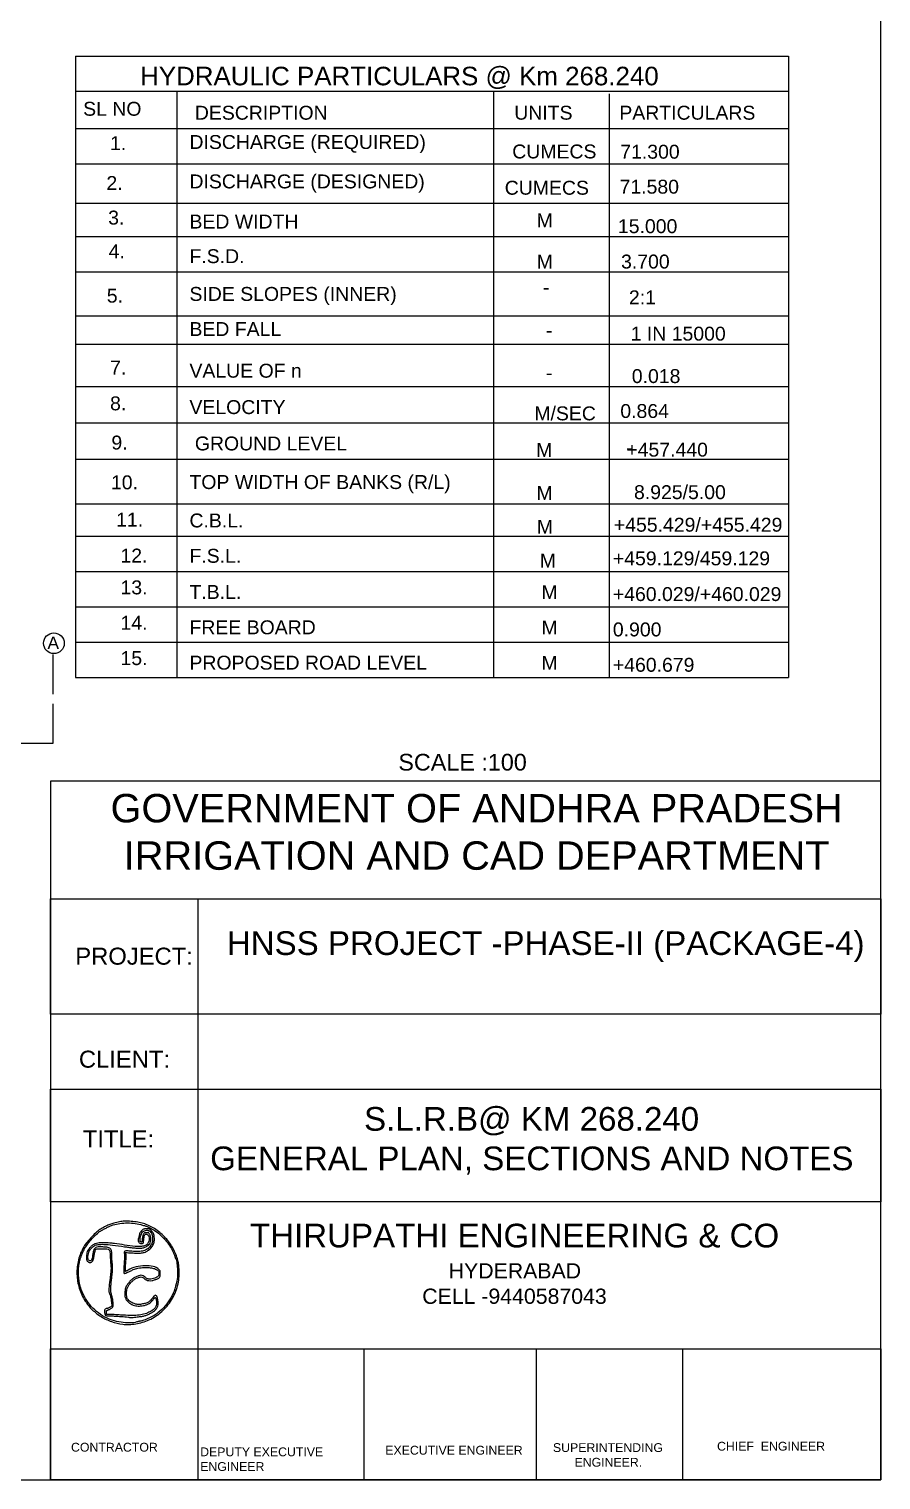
# Model space of a CAD drawing. Header units: millimetres. Extents: x 5124 to 3334266, y 2311 to 45966843.
# Drawn here: x 3321362 to 3334266, y 45925836 to 45947802 of the extents above; entities that cross this region are included whole.
import ezdxf

# ---------------------------------------------------------------- set-up
doc = ezdxf.new("R2010")
doc.units = ezdxf.units.MM
doc.header["$MEASUREMENT"] = 0
doc.linetypes.add('ACAD_ISO02W100', pattern=[15, 12, -3])
doc.layers.add('DRAWING', color=7, linetype='Continuous')
doc.layers.add('TEXT', color=7, linetype='Continuous')
doc.styles.get("Standard").update_dxf_attribs({"font": 'arial.ttf', "height": 150})

msp = doc.modelspace()

# ---------------------------------------------------------------- linework, layer by layer
for points in [[(3322733, 45929744.4, 0.011371), (3322647.6, 45929723.8, 0.02579), (3322584.3, 45929703.4, 0.027062), (3322525.3, 45929677.3, 0.013799), (3322454.1, 45929638.5, 0.049276), (3322389.9, 45929592.2, 0.020623), (3322312.8, 45929518.3, 0.020736), (3322240.6, 45929436.6, 0.039557), (3322190.9, 45929364.5, 0.070595), (3322111.4, 45929167.1, 0.067578), (3322088.2, 45928952.4, 0.067285), (3322123.2, 45928738.5, 0.06891), (3322213.7, 45928543.4, 0.057705), (3322320, 45928413.7, 0.054334), (3322455.2, 45928308.8, 0.05355), (3322611.8, 45928234.2, 0.052844), (3322781.3, 45928194.2, 0.040381), (3322876.8, 45928189.8, 0.03202), (3322979.5, 45928200.1, 0.031364), (3323082.6, 45928223.7, 0.03411), (3323178.9, 45928259.6, 0.075635), (3323371.9, 45928384.9, 0.073326), (3323521.2, 45928563.1, 0.073591), (3323612.3, 45928776.2, 0.077104), (3323635.9, 45929003.1, 0.004861), (3323632.1, 45929066.1, 0.019003), (3323627.8, 45929104.9, 0.02286), (3323621.1, 45929139.6, 0.009468), (3323609, 45929185.8, 0.065489), (3323534.3, 45929359.5, 0.057691), (3323414.6, 45929516.3, 0.058022), (3323262.9, 45929640.8, 0.068022), (3323094.4, 45929719.3, 0.035725), (3323009.5, 45929739.1, 0.021943), (3322907.4, 45929750.7, 0.021989), (3322808.1, 45929753.2, 0.048915)], [(3323053.8, 45929702.7, -0.010053), (3323109.4, 45929686.7, -0.02116), (3323151.8, 45929671.7, -0.022523), (3323191, 45929653.7, -0.013074), (3323236.5, 45929628.9, -0.040153), (3323321.5, 45929569.9, -0.032263), (3323402.9, 45929493.9, -0.031944), (3323474.7, 45929407.1, -0.036921), (3323531.1, 45929315.8, -0.012801), (3323550.2, 45929276.6, -0.018323), (3323565, 45929240.9, -0.011926), (3323575.2, 45929211.2, -0.421559), (3323572.1, 45929205.4, 0.438354), (3323571.6, 45929204.4, 0.035377), (3323572.9, 45929201.5, 0.030088), (3323575.4, 45929197.6, 0.016409), (3323578.8, 45929193.2, -0.136522), (3323595.5, 45929155.8, -0.015322), (3323606.6, 45929062.4, -0.019775), (3323611.4, 45928962.3, -0.035566), (3323606.3, 45928880.2, -0.046854), (3323572, 45928731.8, -0.049001), (3323510.9, 45928594.8, -0.049074), (3323424.5, 45928472.4, -0.047266), (3323314.9, 45928367.5, -0.036649), (3323255.7, 45928327.4, -0.020541), (3323178.7, 45928287.2, -0.020402), (3323101.1, 45928254.5, -0.050634), (3323041.6, 45928238.8, 0.011096), (3323030.5, 45928236.8, 0.006376), (3323017.2, 45928233.9, 0.006368), (3323004, 45928230.7, 0.010561), (3322992.9, 45928227.6, -0.075797), (3322890.2, 45928212.8, -0.036256), (3322757, 45928223.7, -0.035773), (3322621.5, 45928254.7, -0.053967), (3322510.3, 45928302.3, -0.043816), (3322384.5, 45928388.4, -0.050353), (3322281.9, 45928491.6, -0.04992), (3322201.4, 45928613.9, -0.041857), (3322141, 45928757.2, -0.041799), (3322123.3, 45928832.3, -0.022952), (3322113.6, 45928926.4, -0.022835), (3322112.6, 45929022.6, -0.036198), (3322121.4, 45929104.5, -0.027029), (3322138.5, 45929176, -0.021589), (3322164.3, 45929251, -0.021847), (3322195.9, 45929322.3, -0.030803), (3322230.6, 45929382.5, -0.030973), (3322273, 45929438.6, -0.014365), (3322334.5, 45929506.3, -0.013732), (3322397.6, 45929568.4, -0.048124), (3322442.8, 45929603, -0.015617), (3322478.8, 45929624, -0.006514), (3322528.7, 45929650, -0.006284), (3322578.1, 45929674.3, -0.02113), (3322611.2, 45929688.4, -0.047647), (3322710.7, 45929715.3, -0.034153), (3322825.4, 45929726.8, -0.033468), (3322943.6, 45929722.7, -0.039389)], [(3323098.4, 45929632.8, 0.079905), (3323078, 45929620.1, 0.042826), (3323057.3, 45929598.9, 0.042991), (3323040.9, 45929574.9, 0.097401), (3323034, 45929554.1, -0.017144), (3323032.2, 45929542.5, -0.007361), (3323028.9, 45929527, -0.007273), (3323024.9, 45929510.7, -0.009527), (3323020.8, 45929495.9, 0.057314), (3323015.6, 45929466.8, 0.105744), (3323019.1, 45929443.2, 0.129803), (3323031.2, 45929426.2, 0.112787), (3323050.7, 45929416.3, 0.089359), (3323073.8, 45929414.7, 0.205539), (3323088.7, 45929423.2, 0.119945), (3323097.8, 45929444.1, 0.023277), (3323103, 45929485.2, -0.017196), (3323107.8, 45929527.4, -0.101894), (3323115.4, 45929548.1, -0.209902), (3323127.8, 45929556.6, -0.109281), (3323146.8, 45929556.1, -0.199104), (3323170.8, 45929538.3, -0.104543), (3323183, 45929502.6, -0.087788), (3323180.7, 45929459.1, -0.092435), (3323163.6, 45929419.8, -0.140361), (3323123.8, 45929386.6, -0.085225), (3323063.9, 45929371.6, -0.045138), (3322969.7, 45929372.9, -0.010085), (3322810.2, 45929392.9, 0.001129), (3322655.5, 45929415.1, 0.010475), (3322588.4, 45929423.1, 0.019654), (3322537.6, 45929426.1, 0.009807), (3322473.2, 45929426.1, 0.021045), (3322405.2, 45929421.9, 0.064199), (3322360.3, 45929411.3, 0.07759), (3322324.4, 45929391, 0.04157), (3322287.1, 45929356, 0.033858), (3322261.5, 45929323.5, 0.055821), (3322245.1, 45929292.6, 0.056084), (3322236, 45929259, 0.03454), (3322232.6, 45929218, 0.036481), (3322235, 45929176.8, 0.103396), (3322244.5, 45929149.8, 0.148662), (3322261.6, 45929134.5, 0.109578), (3322286.5, 45929129, 0.120124), (3322311, 45929135, 0.145), (3322328, 45929151.3, 0.076305), (3322340.2, 45929183.3, 0.015923), (3322351, 45929242.6, -0.009484), (3322355.9, 45929272, -0.012925), (3322361.6, 45929298.3, -0.009784), (3322367.3, 45929319.8, -0.12767), (3322371.4, 45929326.8, -0.187867), (3322387.5, 45929333.9, -0.006627), (3322456.6, 45929336, -0.01166), (3322523.6, 45929335.5, -0.060862), (3322560, 45929329.9, -0.161099), (3322575.1, 45929319.8, -0.110854), (3322583.9, 45929300.9, -0.037878), (3322589.2, 45929264, -0.003666), (3322594.5, 45929173.7, 0.004284), (3322596.4, 45929140.7, 0.004704), (3322598.9, 45929108.8, 0.004401), (3322601.5, 45929081.5, 0.023561), (3322603.8, 45929066.8, -0.066487), (3322605.5, 45929040.7, -0.007257), (3322600.6, 45928980.5, -0.006419), (3322591, 45928893, -0.001903), (3322574.2, 45928759.6, 0.0101), (3322569.9, 45928720, 0.046767), (3322570, 45928697, 0.054451), (3322574.4, 45928676.1, 0.016832), (3322585.4, 45928645.9, -0.025497), (3322593.9, 45928621.2, -0.017703), (3322601.1, 45928592.6, -0.016989), (3322606.5, 45928562.1, -0.017395), (3322609.8, 45928531.5), (3322614.6, 45928465.8), (3322583.4, 45928448.2, -0.015536), (3322570.5, 45928441.5, -0.017122), (3322557.7, 45928435.9, -0.016739), (3322546.4, 45928431.8, -0.078777), (3322539.7, 45928430.7, 0.131176), (3322523.3, 45928426.3, 0.136592), (3322511.7, 45928414.5, 0.106124), (3322505.9, 45928395.6, 0.058162), (3322506.7, 45928371.3, 0.016688), (3322509.2, 45928357.7, 0.019181), (3322512.5, 45928344.9, 0.018627), (3322516.1, 45928334.4, 0.096084), (3322519.4, 45928329.2, 0.155202), (3322525.1, 45928326, 0.015688), (3322540.7, 45928323.3, 0.01847), (3322559.9, 45928321.2, 0.013691), (3322581.3, 45928320.4, -0.011921), (3322653.7, 45928317.7, -0.00413), (3322758.1, 45928310.5, -0.001098), (3322868.7, 45928301.6, -0.118504), (3322882.8, 45928297, 0.16291), (3322898.9, 45928293.2, 0.003581), (3322979.7, 45928301.3, 0.008625), (3323057.4, 45928311, 0.028406), (3323107.9, 45928321.1, 0.032579), (3323155.8, 45928337, 0.025466), (3323205.4, 45928360.1, 0.026004), (3323249.1, 45928386.2, 0.061344), (3323277.7, 45928411, 0.068447), (3323302.9, 45928447.9, 0.076262), (3323316, 45928489, 0.067476), (3323317.1, 45928536.2, 0.040065), (3323306.3, 45928591.5, 0.044341), (3323296.3, 45928617.9, 0.167899), (3323284, 45928630.3, 0.248042), (3323270, 45928629.8, 0.093969), (3323254.6, 45928616.8, -0.014529), (3323205.8, 45928559.8, -0.059632), (3323171.6, 45928530, -0.07471), (3323135.2, 45928512.6, -0.031322), (3323082.2, 45928500, -0.011719), (3323048.4, 45928494.9, -0.030157), (3323023.8, 45928493.3, -0.035481), (3323001.6, 45928494.8, -0.022756), (3322976.1, 45928499.5, -0.041651), (3322936.8, 45928512.2, -0.044873), (3322901.1, 45928531, -0.048687), (3322872.2, 45928553.9, -0.078972), (3322853.5, 45928578.9, -0.088886), (3322842, 45928614.7, -0.038681), (3322839.3, 45928664.9, -0.038538), (3322844.4, 45928716.3, -0.068656), (3322857.5, 45928756.7, -0.047822), (3322881.2, 45928795.7, -0.035478), (3322914.2, 45928833.9, -0.035754), (3322951.9, 45928866.6, -0.052131), (3322989.6, 45928889.2, -0.030465), (3323029.7, 45928904.9, -0.089851), (3323058.9, 45928908.9, -0.11423), (3323083.5, 45928902, -0.067663), (3323108.1, 45928883.9, 0.096235), (3323139.4, 45928863.5, 0.073317), (3323179.2, 45928853.8, 0.064558), (3323224.9, 45928855.4, 0.048869), (3323273.5, 45928868.4, 0.015923), (3323318.3, 45928887, 0.109612), (3323337.3, 45928901.2, 0.141247), (3323346.2, 45928920.4, 0.03256), (3323349.2, 45928956.4, 0.013265), (3323349, 45928984.4, 0.061516), (3323346.5, 45929000.4, 0.091027), (3323340.7, 45929012, 0.050414), (3323329.8, 45929023.8, 0.128873), (3323244.3, 45929067.3, 0.05989), (3323119.5, 45929079, 0.055893), (3322983.1, 45929060.2, 0.065288), (3322861.8, 45929011.9, -0.008116), (3322847.1, 45929004, -0.012981), (3322834.2, 45928997.7, -0.006773), (3322823.5, 45928993, -0.304845), (3322821.2, 45928993.5, -0.211798), (3322820.2, 45928996.1, -0.000838), (3322821.8, 45929028.3, -0.003985), (3322824.1, 45929065.1, -0.002472), (3322827.3, 45929108.2, 0.004385), (3322830.4, 45929153.3, 0.005065), (3322832.6, 45929196.4, 0.004554), (3322833.8, 45929232.9, 0.029433), (3322833.1, 45929251.3), (3322830.1, 45929282.5), (3322866.8, 45929276.8, 0.022308), (3322886.9, 45929274.6, 0.005402), (3322920.2, 45929272.8, 0.005531), (3322958.5, 45929271.6, 0.005473), (3322996.9, 45929271.2, 0.006594), (3323051.3, 45929272, 0.031106), (3323082.4, 45929274.8, 0.045299), (3323107.1, 45929280.9, 0.025886), (3323135.6, 45929292.5, 0.074598), (3323188.7, 45929327.7, 0.070434), (3323230.4, 45929377.7, 0.07263), (3323255.6, 45929435.6, 0.089071), (3323260.8, 45929494.4, 0.01957), (3323255.2, 45929536.8, 0.056074), (3323247, 45929565.3, 0.065261), (3323233.5, 45929588.8, 0.034277), (3323211.1, 45929614.2, 0.027009), (3323195.8, 45929627.8, 0.068734), (3323182.9, 45929635.4, 0.07176), (3323168.9, 45929639.1, 0.031521), (3323149.6, 45929640, 0.016443), (3323135, 45929639.3, 0.015199), (3323120.2, 45929637.7, 0.015395), (3323107, 45929635.4, 0.04795)], [(3323184.9, 45929606, -0.056619), (3323207.7, 45929582.8, -0.070112), (3323222.8, 45929556.5, -0.063176), (3323231.1, 45929524.9, -0.036102), (3323233.3, 45929485.4, -0.026103), (3323230.6, 45929445.1, -0.05922), (3323223.4, 45929415.5, -0.061276), (3323209.6, 45929389, -0.029698), (3323186.2, 45929358.8, -0.094532), (3323140.3, 45929323, -0.069609), (3323079.3, 45929301.8, -0.05177), (3322998.7, 45929294.3, -0.023109), (3322892.1, 45929300.4, 0.014899), (3322838.9, 45929304.3, 0.124815), (3322815.5, 45929299.4, 0.252886), (3322805.6, 45929285.6, 0.073732), (3322806.2, 45929258.6, -0.042717), (3322807.7, 45929240.1, -0.005288), (3322807.1, 45929199.7, -0.006212), (3322805.4, 45929151.6, -0.005103), (3322802.3, 45929100.3, 0.004606), (3322798.9, 45929044.9, 0.010714), (3322797.7, 45929003.4, 0.007341), (3322797.9, 45928971.9, 0.193504), (3322801.1, 45928964.3, 0.272952), (3322808, 45928962.5, 0.017404), (3322828.7, 45928969.2, 0.018882), (3322856.4, 45928980.6, 0.007944), (3322892.8, 45928997.7, -0.00991), (3322941.9, 45929020.7, -0.029968), (3322976.6, 45929033.7, -0.03192), (3323011.3, 45929042, -0.012489), (3323060, 45929049.1, -0.031624), (3323142.7, 45929053.8, -0.042774), (3323217.2, 45929047, -0.049658), (3323278.1, 45929029.7, -0.102801), (3323319.3, 45929002.7, -0.146745), (3323327.3, 45928987.9, -0.055372), (3323329.4, 45928964.2, -0.054274), (3323326.3, 45928939.4, -0.094139), (3323317.8, 45928920.5, -0.119575), (3323299.7, 45928904.6, -0.039208), (3323267, 45928890.6, -0.03788), (3323228.3, 45928880.6, -0.043914), (3323190.4, 45928877.3, -0.027336), (3323168.3, 45928878.5, -0.068469), (3323152.6, 45928882.4, -0.065144), (3323138.2, 45928890.6, -0.022939), (3323119.8, 45928905.7, 0.07041), (3323088.6, 45928926.8, 0.111511), (3323057.4, 45928934.1, 0.08847), (3323020.9, 45928928, 0.032101), (3322972.6, 45928907.1, 0.049567), (3322931.5, 45928880.7, 0.035227), (3322891, 45928843.7, 0.034846), (3322855.6, 45928800.8, 0.044392), (3322829.6, 45928756.7, 0.072348), (3322819.7, 45928724.3, 0.020236), (3322813.7, 45928671.6, 0.012952), (3322811.2, 45928618.7, 0.265664), (3322818.5, 45928605.1, -0.115377), (3322821.6, 45928602.1, -0.049412), (3322824.1, 45928597, -0.04534), (3322825.8, 45928590.7, -0.044785), (3322826.4, 45928584.2, 0.179828), (3322834.6, 45928562.1, 0.032309), (3322865.8, 45928530.3, 0.035345), (3322903.7, 45928501, 0.067561), (3322938.2, 45928484.2, 0.028537), (3322978.1, 45928473.5, 0.039847), (3323014.8, 45928468.9, 0.038236), (3323052.9, 45928470.1, 0.023572), (3323097.2, 45928477, 0.033201), (3323142.8, 45928489.5, 0.052304), (3323179.5, 45928506.8, 0.054197), (3323211, 45928530.7, 0.038969), (3323240.5, 45928563.6, -0.007998), (3323251.8, 45928577.8, -0.011914), (3323262.1, 45928589.8, -0.007046), (3323271.1, 45928599.5, -0.189724), (3323274.2, 45928600.9, -0.31512), (3323276.7, 45928599.4, -0.012989), (3323280.8, 45928589.1, -0.018519), (3323285.2, 45928576, -0.0116), (3323289.3, 45928560.3, -0.076654), (3323294.2, 45928501.5, -0.116551), (3323279, 45928452.7, -0.101292), (3323241.4, 45928411.3, -0.047771), (3323179.1, 45928374.2, -0.047916), (3323098.4, 45928345.2, -0.038807), (3323007.7, 45928329.4, -0.030246), (3322896.1, 45928325.6, -0.013533), (3322749.3, 45928333.4, 0.003397), (3322702, 45928336.9, 0.003258), (3322654.1, 45928339.8, 0.003226), (3322611.8, 45928341.8, 0.011736), (3322584.9, 45928342.2), (3322534.1, 45928341.9), (3322534.1, 45928366), (3322534.1, 45928384.8), (3322534.1, 45928396.2, -0.255878), (3322535.7, 45928399.1, -0.021331), (3322543.4, 45928403.6, -0.024284), (3322553.7, 45928408.4, -0.016153), (3322565.9, 45928412.9, 0.029102), (3322579.6, 45928418.3, 0.019825), (3322594.5, 45928426.1, 0.020023), (3322608.3, 45928434.7, 0.037497), (3322618.6, 45928442.9, 0.047773), (3322630.5, 45928456.2, 0.109676), (3322635.9, 45928468.5, 0.059805), (3322637.3, 45928486.2, 0.007063), (3322635, 45928525.7, 0.017193), (3322632, 45928553.5, 0.01193), (3322626.9, 45928584.6, 0.012048), (3322620.4, 45928614.4, 0.024163), (3322613.7, 45928637.4, -0.021994), (3322605.1, 45928666.4, -0.038871), (3322600.9, 45928691, -0.030789), (3322600.1, 45928719.5, -0.009072), (3322602.4, 45928763.3, -0.001709), (3322604.7, 45928794.7, -0.001884), (3322607.1, 45928825.1, -0.001751), (3322609.4, 45928851.1, -0.009616), (3322611, 45928865.1, 0.002783), (3322623.7, 45928967.2, 0.015642), (3322628.5, 45929022, 0.027419), (3322628.5, 45929061.8, 0.025052), (3322624.3, 45929102.7, -0.013359), (3322620.8, 45929129.7, -0.007032), (3322617.9, 45929163.4, -0.006991), (3322615.9, 45929198, -0.010691), (3322615.2, 45929228, 0.009817), (3322614, 45929282.4, 0.054013), (3322609.7, 45929311.4, 0.099692), (3322600.6, 45929330.1, 0.084336), (3322584.5, 45929345, 0.111049), (3322555.5, 45929355.9, 0.01671), (3322493.5, 45929362.3, 0.019303), (3322430, 45929364.4, 0.061247), (3322388, 45929358.9, 0.116126), (3322363.8, 45929346.3, 0.097571), (3322345.9, 45929323.4, 0.067516), (3322333.7, 45929288, 0.026486), (3322326.1, 45929236.8, -0.029178), (3322319.4, 45929192.1, -0.08956), (3322307.8, 45929164, -0.186289), (3322292.4, 45929152.6, -0.209405), (3322274.3, 45929155.2, -0.132851), (3322260.6, 45929170, -0.091992), (3322253.9, 45929191.8, -0.064225), (3322254.2, 45929221.6, -0.027894), (3322261.9, 45929260.5, -0.043994), (3322275.1, 45929298.1, -0.055217), (3322294, 45929329.8, -0.053692), (3322319.8, 45929357.2, -0.038475), (3322353.8, 45929382.1, -0.115688), (3322407.3, 45929400.2, -0.031518), (3322497.2, 45929403, -0.022483), (3322625.3, 45929393.1, -0.007666), (3322810.2, 45929367.7, 0.006179), (3322866.8, 45929359.7, 0.0054), (3322926.3, 45929352.7, 0.005436), (3322980.1, 45929347.6, 0.016056), (3323017.2, 45929345.7, 0.009603), (3323058.8, 45929345.6, 0.036421), (3323084.6, 45929348, 0.048057), (3323106.1, 45929353.7, 0.026799), (3323130.9, 45929364.5, 0.051449), (3323165.6, 45929386.5, 0.079901), (3323189.5, 45929412.6, 0.083725), (3323203.3, 45929443.9, 0.062275), (3323208, 45929481.5, 0.027547), (3323207, 45929500.4, 0.025908), (3323203.9, 45929519.4, 0.027051), (3323199.1, 45929537, 0.042534), (3323192.9, 45929551.4, 0.029286), (3323183, 45929567.4, 0.113768), (3323174.5, 45929575.1, 0.10469), (3323163, 45929578.7, 0.022841), (3323142.1, 45929579.6, 0.022154), (3323121.2, 45929578.7, 0.107946), (3323109.9, 45929575.2, 0.118554), (3323101.7, 45929567.4, 0.029201), (3323092.4, 45929551.2, 0.04357), (3323086.8, 45929537.1, 0.022936), (3323082.2, 45929518.7, 0.022268), (3323079.2, 45929498.9, 0.027017), (3323078.1, 45929480.2, -0.013965), (3323077.6, 45929460, -0.050225), (3323075.6, 45929447.3, -0.097184), (3323072.1, 45929440.1, -0.23583), (3323066.9, 45929437.6, -0.162421), (3323052.8, 45929442.3, -0.180712), (3323045, 45929454.4, -0.084641), (3323044.1, 45929476.9, -0.019045), (3323050.3, 45929514.8, -0.042593), (3323063.8, 45929560.5, -0.090406), (3323083.1, 45929591.7, -0.113659), (3323108.9, 45929609.8, -0.096515), (3323141.7, 45929616.2, -0.029399), (3323154.4, 45929615.4, -0.028215), (3323167.1, 45929613.2, -0.029397), (3323178, 45929609.9, -0.08398)]]:
    msp.add_lwpolyline(points, format="xyb", close=True)
at = {"layer": 'DRAWING'}
msp.add_lwpolyline([(3334266.2, 45966842.9), (3258491.6, 45966842.9), (3258491.6, 45925835.8), (3334266.2, 45925835.8)], close=True, dxfattribs=at)
at = {"layer": 'DRAWING', "linetype": 'ACAD_ISO02W100', "ltscale": 50}
msp.add_lwpolyline([(3321722.9, 45938334.3), (3321722.9, 45936987.6), (3290729.3, 45936987.6)], dxfattribs=at)
at = {"layer": 'DRAWING'}
msp.add_circle((3321739.1, 45938502.7), 156.9, dxfattribs=at)
at = {"layer": 'TEXT', "ltscale": 0.02}
for points in [[(3322064.7, 45947391.8), (3332864.7, 45947391.8)], [(3322064.7, 45946862.1), (3332864.7, 45946862.1)], [(3323599.3, 45946862.1), (3323599.3, 45937982.2)], [(3328397.1, 45946862.1), (3328397.1, 45937982.2)], [(3330148, 45946818.9), (3330148, 45937982.2)], [(3322064.7, 45946296.2), (3332864.7, 45946296.2)], [(3322064.7, 45945760.8), (3332864.7, 45945760.8)], [(3322064.7, 45945164.4), (3332864.7, 45945164.4)], [(3322064.7, 45944659.6), (3332864.7, 45944659.6)], [(3322064.7, 45944124.3), (3332864.7, 45944124.3)], [(3322064.7, 45943461), (3332864.7, 45943461)], [(3322064.7, 45943032.8), (3332864.7, 45943032.8)], [(3322064.7, 45942390.4), (3332864.7, 45942390.4)], [(3322064.7, 45941839.8), (3332864.7, 45941839.8)], [(3322064.7, 45941289.2), (3332864.7, 45941289.2)], [(3322064.7, 45940612.9), (3332864.7, 45940612.9)], [(3322064.7, 45940123.5), (3332864.7, 45940123.5)], [(3322064.7, 45939588.1), (3332864.7, 45939588.1)], [(3322064.7, 45939052.8), (3332864.7, 45939052.8)], [(3322064.7, 45938517.5), (3332864.7, 45938517.5)], [(3322064.7, 45937982.2), (3332864.7, 45937982.2)]]:
    msp.add_lwpolyline(points, dxfattribs=at)
at = {"layer": 'TEXT'}
for points in [[(3322064.7, 45947391.8), (3322064.7, 45937982.2)], [(3332864.7, 45947391.8), (3332864.7, 45937982.2)], [(3323921.2, 45934633.2), (3323921.2, 45925835.8)], [(3326434.6, 45927820.9), (3326434.6, 45925835.8)], [(3329044.4, 45927820.9), (3329044.4, 45925835.8)], [(3331260.2, 45927820.9), (3331260.2, 45925835.8)]]:
    msp.add_lwpolyline(points, dxfattribs=at)
for points in [[(3334266.2, 45936415.4), (3321687.6, 45936415.4), (3321687.6, 45925835.8), (3334266.2, 45925835.8)], [(3321687.6, 45934633.2), (3334266.2, 45934633.2), (3334266.2, 45932889.2), (3321687.6, 45932889.2)], [(3321687.6, 45931750.3), (3334266.2, 45931750.3), (3334266.2, 45930048.3), (3321687.6, 45930048.3)], [(3321687.6, 45927820.9), (3334266.2, 45927820.9), (3334266.2, 45925835.8), (3321687.6, 45925835.8)]]:
    msp.add_lwpolyline(points, close=True, dxfattribs=at)

# ---------------------------------------------------------------- texts
at = {"layer": 'DRAWING', "attachment_point": 1}
for s, insert, char_height, width in [('CUMECS ', (3328681.2, 45946053.5), 210.66, 1307.544), ('M \\P', (3329051.5, 45944386.6), 210.66, 211.386), ('M \\P', (3329047.8, 45940883.6), 210.66, 211.386), ('M \\P', (3329097.8, 45939859.6), 210.66, 211.386), ('A', (3321640.8, 45938603.8), 189.9, 327.85)]:
    msp.add_mtext(s, dxfattribs=dict(at, insert=insert, char_height=char_height, width=width))
at = {"layer": 'TEXT'}
for s, height, p in [('SCALE :100', 253.07, (3326956.1, 45936575.7)), ('CONTRACTOR', 133.38, (3321998.3, 45926265.2))]:
    msp.add_text(s, height=height, dxfattribs=at).set_placement(p)
at = {"layer": 'TEXT', "attachment_point": 1}
for s, insert, char_height, width in [('\\PHYDRAULIC PARTICULARS @ Km 268.240', (3323044.6, 45947698.8), 280.88, 11945.58), (' SL NO', (3322100.3, 45946699.5), 210.66, 1553.282), (' DESCRIPTION ', (3323792.2, 45946639.9), 210.66, 3590.227), ('UNITS', (3328711.8, 45946639.9), 210.66, 1398.116), ('PARTICULARS', (3330303.5, 45946639.9), 210.66, 3348.722), ('1.', (3322588.4, 45946179.2), 210.66, 310.983), ('DISCHARGE (REQUIRED)', (3323792.2, 45946196.6), 210.66, 5873.944), ('71.300 ', (3330316.8, 45946049.7), 210.66, 1159.436), ('2.', (3322534.4, 45945576), 210.66, 310.983), ('DISCHARGE (DESIGNED)', (3323792.2, 45945600.1), 210.66, 5847.057), (' \\PCUMECS \\P ', (3328567.3, 45945855.2), 210.66, 1314.193), ('\\P71.580', (3330306.7, 45945871.3), 210.66, 1434.482), ('3.', (3322560.7, 45945052.5), 210.66, 310.983), ('BED WIDTH', (3323792.2, 45944992.1), 210.66, 2659.181), ('M ', (3329050.9, 45945009.6), 210.66, 247.725), ('15.000', (3330281.9, 45944922.3), 210.66, 767.276), ('4.', (3322568.3, 45944543.1), 210.66, 310.983), ('F.S.D.', (3323792.2, 45944468.1), 210.66, 1298.421), ('3.700 ', (3330329.1, 45944387), 210.66, 963.356), ('5.', (3322540.2, 45943870.7), 210.66, 310.983), ('SIDE SLOPES (INNER)', (3323792.2, 45943896.8), 210.66, 21409.522), ('-', (3329146.3, 45943998.6), 210.7, 247.725), ('2:1', (3330448.4, 45943844.6), 210.66, 1543.75), ('BED FALL', (3323792.2, 45943365.2), 210.66, 2248.978), ('-', (3329191.5, 45943346.2), 210.7, 247.725), ('1 IN 15000', (3330475, 45943295.4), 210.66, 1473.611), ('7.', (3322589.8, 45942781.8), 210.66, 310.983), ('VALUE OF n', (3323792.2, 45942734.2), 210.66, 2780.767), (' 0.018 \\P', (3330410.2, 45942653), 210.66, 964.733), ('-', (3329191.5, 45942703.8), 210.7, 247.725), ('8.', (3322589.8, 45942239.9), 210.66, 310.983), ('VELOCITY', (3323792.2, 45942183.5), 210.66, 2404.113), ('M/SEC', (3329015.9, 45942088.3), 210.66, 913.776), ('0.864', (3330318, 45942124.4), 210.66, 964.217), ('9.', (3322610, 45941646.5), 210.66, 310.983), (' GROUND LEVEL', (3323792.2, 45941632.9), 210.66, 5528.631), ('+457.440', (3330409.5, 45941539.3), 210.66, 1562.269), ('M ', (3329043, 45941534.4), 210.66, 247.725), ('-', (3330404.1, 45941573.6), 210.7, 963.356), ('10.', (3322603.4, 45941044.2), 210.66, 310.983), ('TOP WIDTH OF BANKS (R/L)', (3323792.2, 45941048.7), 210.66, 6522.56), (' 8.925/5.00 ', (3330443.6, 45940895.7), 210.66, 1747.503), ('11.', (3322681.6, 45940480.1), 210.66, 310.983), ('C.B.L.', (3323792.2, 45940467.2), 210.66, 1287.476), ('M ', (3329054, 45940370.2), 210.66, 247.725), ('+455.429/+455.429', (3330219.9, 45940402.6), 210.66, 1562.269), ('12.', (3322746.8, 45939935.3), 210.66, 310.983), ('F.S.L.', (3323792.2, 45939931.9), 210.66, 1217.522), ('\\P+459.129/459.129', (3330205.1, 45940244.7), 210.66, 1562.269), ('13.', (3322747.7, 45939454.2), 210.66, 310.983), ('T.B.L.', (3323792.2, 45939385), 210.66, 1246.075), ('M ', (3329123.2, 45939381.9), 210.66, 423.721), ('+460.029/+460.029', (3330205.1, 45939352.8), 210.66, 1562.269), ('14.', (3322747.7, 45938918.9), 210.66, 310.983), ('FREE BOARD', (3323792.2, 45938849.7), 210.66, 3195.817), ('M ', (3329123.2, 45938846.6), 210.66, 423.721), ('0.900', (3330205.1, 45938817.5), 210.66, 1562.269), ('15.', (3322747.7, 45938383.6), 210.66, 310.983), ('PROPOSED ROAD LEVEL', (3323792.2, 45938314.4), 210.66, 4121.678), ('M ', (3329123.2, 45938311.3), 210.66, 423.721), ('+460.679', (3330205.1, 45938282.2), 210.66, 1562.269), ('PROJECT:', (3322063.1, 45933894.7), 257.68, 2404.201), ('CLIENT:', (3322117.6, 45932335.2), 257.68, 2404.201), ('\\pi3052;S.L.R.B@ KM 268.240\\P\\pi720.96;GENERAL PLAN, SECTIONS AND NOTES', (3323384.8, 45931482), 358.663, 11133.874), ('TITLE:', (3322177, 45931127.5), 257.68, 1397.274), ('\\pi1575.3;THIRUPATHI ENGINEERING & CO\\P\\pi4585.8;{\\H0.64302x;HYDERABAD\\P\\pi4185;CELL -9440587043}', (3323133, 45929715.3), 358.663, 11133.874), ('\\pi351.34;SUPERINTENDING \\P\\pi677.7;ENGINEER.', (3328946.3, 45926392.8), 133.38, 2349.473), ('CHIEF  ENGINEER ', (3331783.1, 45926413.6), 133.38, 2349.473), ('DEPUTY EXECUTIVE ENGINEER  ', (3323954.5, 45926328.4), 133.38, 2349.473), ('  EXECUTIVE ENGINEER  ', (3326654.5, 45926353), 133.38, 2349.473)]:
    msp.add_mtext(s, dxfattribs=dict(at, insert=insert, char_height=char_height, width=width))
at = {"layer": 'TEXT', "color": 7, "width": 12274.337, "attachment_point": 5}
for s, insert, char_height in [('GOVERNMENT OF ANDHRA PRADESH\\PIRRIGATION AND CAD DEPARTMENT', (3328141.9, 45935644.6), 430.395), ('HNSS PROJECT -PHASE-II (PACKAGE-4)', (3329187.8, 45933909.3), 358.663)]:
    msp.add_mtext(s, dxfattribs=dict(at, insert=insert, char_height=char_height))

doc.saveas('drawing.dxf')
